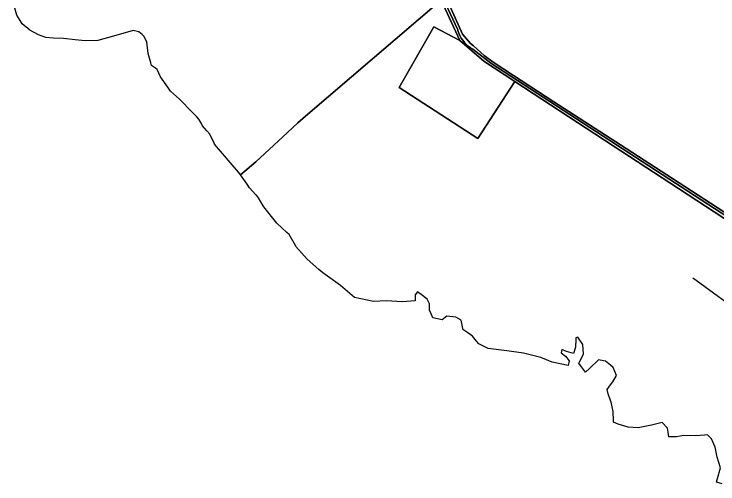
# Model space of a CAD drawing. Header units: metres. Extents: x 3 to 1005126, y 39 to 4383651.
# Drawn here: x 478765 to 479837, y 4359655 to 4360370 of the extents above; entities that cross this region are included whole.
import ezdxf

# ---------------------------------------------------------------- set-up
doc = ezdxf.new("R2010")
doc.units = ezdxf.units.M
doc.header["$MEASUREMENT"] = 0
doc.layers.add('Carreteras_5_km_Cala_Blava', color=2, linetype='Continuous', lineweight=30)
doc.layers.add('Red_hidrologica_Provisional_5_km_Cala_Blava', color=4, linetype='Continuous', lineweight=30)
doc.layers.add('TM_Llucmajor', color=7, linetype='Continuous')

msp = doc.modelspace()

# ---------------------------------------------------------------- linework, layer by layer
at = {"layer": 'Carreteras_5_km_Cala_Blava'}
msp.add_line((480121.2, 4359885.4, 103.7), (479706.3, 4360155.3, 109.4), dxfattribs=at)
at = {"layer": 'Red_hidrologica_Provisional_5_km_Cala_Blava'}
msp.add_lwpolyline([(479798.5, 4359968.7), (479803.5, 4359965), (479830, 4359945.8), (479850.7, 4359930.6)], dxfattribs=at)
at = {"layer": 'TM_Llucmajor', "linetype": 'Continuous', "flags": 128}
for points in [[(480500.4, 4360622.8), (480137.4, 4360308.4), (480137.3, 4360308.3), (480135.5, 4360306.8), (480124.8, 4360297.3), (479945.2, 4360137.6), (479942.9, 4360135.5), (479939.9, 4360133), (479855.9, 4360062.7), (479786.5, 4360107.8), (479688.4, 4360171.5), (479587, 4360236.7), (479525.5, 4360276.7), (479494.3, 4360297.3), (479480.8, 4360307.5), (479464.2, 4360321.9), (479459.8, 4360325.6), (479447.8, 4360339.6), (479425.5, 4360389.7)], [(480292.6, 4359775.1), (479491, 4360295.4), (479463.4, 4360316.9), (479459.8, 4360319.1), (479456.5, 4360321.5), (479453.4, 4360324.3), (479450.6, 4360327.3), (479448, 4360330.5), (479447.5, 4360331.2), (479445.7, 4360333.9), (479443.7, 4360337.6), (479442.1, 4360341.4), (479440.7, 4360345.3), (479440.4, 4360346.4), (479329.6, 4360582.9)], [(479329.6, 4360582.9), (479440.4, 4360346.4), (479440.7, 4360345.3), (479442.1, 4360341.4), (479443.7, 4360337.6), (479445.7, 4360333.9), (479447.5, 4360331.2), (479448, 4360330.5), (479450.6, 4360327.3), (479453.4, 4360324.3), (479456.5, 4360321.5), (479459.8, 4360319.1), (479463.4, 4360316.9), (479491, 4360295.4), (480292.6, 4359775.1)], [(479415.3, 4360391.9), (479208.6, 4360215.1), (479196.8, 4360204.7), (479196.4, 4360204.3), (479173.8, 4360183.2), (479133, 4360145.2), (479109.5, 4360125.6), (479108.5, 4360127.1), (479106.4, 4360129.6), (479093.7, 4360144.3), (479081.8, 4360157.9), (479070.1, 4360172.5), (479069.4, 4360173.9), (479062.6, 4360187.3), (479058.1, 4360192.8), (479051.8, 4360200.4), (479050.6, 4360202.5), (479046.1, 4360210.5), (479043, 4360213.8), (479036.6, 4360220.4), (479016.4, 4360240.7), (479003, 4360252.9), (478998.8, 4360259), (478987.7, 4360274.9), (478982.7, 4360285.8), (478979.8, 4360288), (478974.1, 4360292.1), (478973, 4360295.9), (478969, 4360310.5), (478966.7, 4360328.3), (478962.1, 4360336.6), (478959.5, 4360339.1), (478954.7, 4360343.5), (478946, 4360345.3), (478915.9, 4360336.8), (478892.4, 4360330), (478873, 4360329.6), (478857.5, 4360331.1), (478840, 4360333.1), (478824.7, 4360333.5), (478812.9, 4360334.7), (478802, 4360338.6), (478788.4, 4360346.1), (478777, 4360355.7), (478774, 4360360.5), (478768.7, 4360368.9), (478764.6, 4360382.8)], [(479843.3, 4359655), (479834.4, 4359657.7), (479836.1, 4359663.4), (479840.6, 4359679.7), (479835.8, 4359695.7), (479832.4, 4359710.9), (479827.1, 4359723.5), (479821.1, 4359729.5), (479816.2, 4359729.2), (479803.3, 4359728.3), (479784.7, 4359728.6), (479773.5, 4359726.6), (479761.8, 4359726.8), (479760.8, 4359734), (479760, 4359740.1), (479752, 4359748.5), (479747.9, 4359747.5), (479735.3, 4359744.6), (479715.1, 4359740.6), (479700.1, 4359741.2), (479684.8, 4359745.8), (479677.8, 4359749), (479677.7, 4359751.4), (479677.2, 4359765.3), (479674.1, 4359779.3), (479673, 4359782.1), (479669.3, 4359792), (479667.8, 4359799), (479673, 4359805.9), (479676.4, 4359810.2), (479682.2, 4359820), (479677.3, 4359832.2), (479673, 4359835.7), (479665.4, 4359842), (479662.6, 4359842.5), (479654.7, 4359843.9), (479641.3, 4359830.9), (479635.1, 4359825.3), (479627.6, 4359835.2), (479624.8, 4359839), (479632.1, 4359852.6), (479630.7, 4359867.3), (479623.3, 4359878.2), (479620.2, 4359877.2), (479620.2, 4359874.8), (479620, 4359863.4), (479616.9, 4359853.8), (479605.9, 4359856.7), (479598.8, 4359859.9), (479598.1, 4359854.6), (479604.6, 4359849.3), (479610, 4359842.2), (479608.5, 4359835.4), (479584.2, 4359840.5), (479567.2, 4359847.5), (479540.5, 4359854), (479515.1, 4359857.7), (479486.9, 4359861), (479472.7, 4359868.1), (479469.1, 4359872.5), (479463, 4359880), (479456, 4359884.8), (479448.3, 4359890.1), (479448.1, 4359891.4), (479445.6, 4359904.2), (479437.5, 4359908.9), (479437.3, 4359909), (479423.9, 4359910.5), (479416.6, 4359904.6), (479402.5, 4359907.9), (479399.9, 4359913.8), (479397.3, 4359919.6), (479397.4, 4359929.1), (479393.6, 4359936.5), (479386.5, 4359941.9), (479379.2, 4359947.6), (479375.4, 4359942.8), (479375.3, 4359933.6), (479355.6, 4359932), (479331.8, 4359933.8), (479312.2, 4359932.5), (479283.1, 4359939), (479261.9, 4359957), (479235, 4359976.2), (479229, 4359981.4), (479211.1, 4359997), (479194, 4360016.3), (479193, 4360017.9), (479183.5, 4360034.5), (479180.2, 4360037.6), (479164.7, 4360051.9), (479145, 4360076.7), (479144.1, 4360078.3), (479137.1, 4360090.7), (479133.6, 4360094.4), (479133, 4360095.1), (479123.2, 4360105.8), (479119.4, 4360111.3), (479119.4, 4360111.3), (479109.5, 4360125.6), (479133, 4360145.2), (479173.8, 4360183.2), (479196.4, 4360204.3), (479196.8, 4360204.7), (479208.6, 4360215.1), (479415.3, 4360391.9), (479443.4, 4360329.9), (479404.1, 4360351), (479351.2, 4360258.4), (479471.1, 4360181.1), (479527.2, 4360267.5), (479677, 4360169.8), (479763.6, 4360113.3), (479954.4, 4359988.4)], [(479954.4, 4359988.4), (479763.6, 4360113.3), (479677, 4360169.8), (479527.2, 4360267.5), (479480.3, 4360298.6), (479443.4, 4360329.9), (479415.3, 4360391.9)], [(479425.5, 4360389.7), (479447.8, 4360339.6), (479459.8, 4360325.6), (479464.2, 4360321.9), (479480.8, 4360307.5), (479494.3, 4360297.3), (479525.5, 4360276.7), (479587, 4360236.7), (479688.4, 4360171.5), (479786.5, 4360107.8), (479855.9, 4360062.7)]]:
    msp.add_lwpolyline(points, dxfattribs=at)
msp.add_lwpolyline([(479527.2, 4360267.5), (479471.1, 4360181.1), (479351.2, 4360258.4), (479404.1, 4360351), (479443.4, 4360329.9), (479480.3, 4360298.6), (479527.2, 4360267.5)], close=True, dxfattribs=at)

doc.saveas('drawing.dxf')
